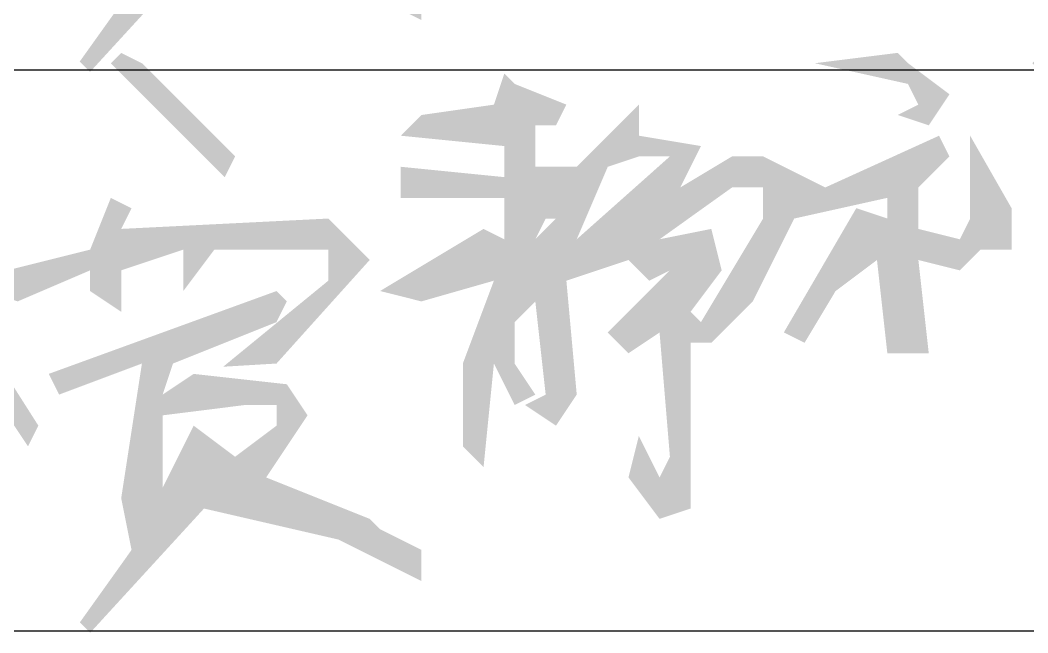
# Model space of a CAD drawing. Extents: x 5693218 to 11495510, y -728562 to -461276.
# Drawn here: x 5861470 to 5862638, y -501129 to -500419 of the extents above; entities that cross this region are included whole.
import ezdxf

# ---------------------------------------------------------------- set-up
doc = ezdxf.new("R2010")
doc.units = 0
doc.header["$LTSCALE"] = 1000
doc.header["$MEASUREMENT"] = 0
doc.layers.get('0').update_dxf_attribs({"linetype": 'CONTINUOUS'})

msp = doc.modelspace()

# ---------------------------------------------------------------- hatches: boundary and pattern name
h = msp.add_hatch(color=0)
h.dxf.hatch_style = 1
h.paths.add_polyline_path([(5861406.8, -500106.8), (5861382.8, -500034.8), (5861370.8, -500022.8), (5861358.8, -500082.8), (5861478.8, -500262.8), (5861490.8, -500238.8)])
h.paths.add_polyline_path([(5861550.8, -500058.8), (5861550.8, -500082.8), (5861586.8, -500106.8), (5861586.8, -500058.8), (5861658.8, -500034.8), (5861658.8, -500082.8), (5861694.8, -500034.8), (5861826.8, -500034.8), (5861826.8, -500070.8), (5861705, -500170.5), (5861766.8, -500166.8), (5861874.8, -500046.8), (5861826.8, -499998.8), (5861586.8, -500010.8), (5861598.8, -499986.8), (5861574.8, -499974.8), (5861550.8, -500034.8), (5861454.8, -500058.8), (5861430.8, -500082.8), (5861466.8, -500094.8)])
h.paths.add_polyline_path([(5861766.8, -500118.8), (5861778.8, -500094.8), (5861766.8, -500082.8), (5861502.8, -500178.8), (5861514.8, -500202.8), (5861610.8, -500166.8), (5861586.8, -500322.8), (5861598.8, -500382.8), (5861538.8, -500466.8), (5861550.8, -500478.8), (5861682.8, -500334.8), (5861838.8, -500370.8), (5861934.8, -500418.8), (5861934.8, -500382.8), (5861886.8, -500358.8), (5861874.8, -500346.8), (5861754.8, -500298.8), (5861802.8, -500226.8), (5861778.8, -500190.8), (5861670.8, -500178.8), (5861634.8, -500202.8), (5861646.8, -500166.8)])
h.paths.add_polyline_path([(5861634.8, -500226.8), (5861730.8, -500214.8), (5861766.8, -500214.8), (5861766.8, -500238.8), (5861718.8, -500274.8), (5861670.8, -500238.8), (5861634.8, -500310.8)], flags=16)
h = msp.add_hatch(color=0)
h.dxf.hatch_style = 1
h.paths.add_polyline_path([(5861406.8, -500106.8), (5861382.8, -500034.8), (5861370.8, -500022.8), (5861358.8, -500082.8), (5861478.8, -500262.8), (5861490.8, -500238.8)])
h.paths.add_polyline_path([(5861550.8, -500058.8), (5861550.8, -500082.8), (5861586.8, -500106.8), (5861586.8, -500058.8), (5861658.8, -500034.8), (5861658.8, -500082.8), (5861694.8, -500034.8), (5861826.8, -500034.8), (5861826.8, -500070.8), (5861705, -500170.5), (5861766.8, -500166.8), (5861874.8, -500046.8), (5861826.8, -499998.8), (5861586.8, -500010.8), (5861598.8, -499986.8), (5861574.8, -499974.8), (5861550.8, -500034.8), (5861454.8, -500058.8), (5861430.8, -500082.8), (5861466.8, -500094.8)])
h.paths.add_polyline_path([(5861766.8, -500118.8), (5861778.8, -500094.8), (5861766.8, -500082.8), (5861502.8, -500178.8), (5861514.8, -500202.8), (5861610.8, -500166.8), (5861586.8, -500322.8), (5861598.8, -500382.8), (5861538.8, -500466.8), (5861550.8, -500478.8), (5861682.8, -500334.8), (5861838.8, -500370.8), (5861934.8, -500418.8), (5861934.8, -500382.8), (5861886.8, -500358.8), (5861874.8, -500346.8), (5861754.8, -500298.8), (5861802.8, -500226.8), (5861778.8, -500190.8), (5861670.8, -500178.8), (5861634.8, -500202.8), (5861646.8, -500166.8)])
h.paths.add_polyline_path([(5861634.8, -500226.8), (5861730.8, -500214.8), (5861766.8, -500214.8), (5861766.8, -500238.8), (5861718.8, -500274.8), (5861670.8, -500238.8), (5861634.8, -500310.8)], flags=16)
h = msp.add_hatch(color=0)
h.dxf.hatch_style = 1
h.paths.add_polyline_path([(5862498.8, -500468.8), (5862486.8, -500456.8), (5862390.8, -500468.8), (5862498.8, -500492.8), (5862510.8, -500516.8), (5862486.8, -500528.8), (5862522.8, -500540.8), (5862546.8, -500504.8)])
h.paths.add_polyline_path([(5862678.8, -500456.8), (5862666.8, -500444.8), (5862642.8, -500468.8), (5862690.8, -500516.8), (5862738.8, -500984.8), (5862774.8, -500828.8), (5862702.8, -500480.8)])
h = msp.add_hatch(color=0)
h.dxf.hatch_style = 1
h.paths.add_polyline_path([(5862498.8, -500468.8), (5862486.8, -500456.8), (5862390.8, -500468.8), (5862498.8, -500492.8), (5862510.8, -500516.8), (5862486.8, -500528.8), (5862522.8, -500540.8), (5862546.8, -500504.8)])
h.paths.add_polyline_path([(5862678.8, -500456.8), (5862666.8, -500444.8), (5862642.8, -500468.8), (5862690.8, -500516.8), (5862738.8, -500984.8), (5862774.8, -500828.8), (5862702.8, -500480.8)])
h = msp.add_hatch(color=0)
h.dxf.hatch_style = 1
h.paths.add_polyline_path([(5861610.8, -500468.8), (5861586.8, -500456.8), (5861574.8, -500468.8), (5861706.8, -500600.8), (5861718.8, -500576.8)])
h = msp.add_hatch(color=0)
h.dxf.hatch_style = 1
h.paths.add_polyline_path([(5861610.8, -500468.8), (5861586.8, -500456.8), (5861574.8, -500468.8), (5861706.8, -500600.8), (5861718.8, -500576.8)])
h = msp.add_hatch(color=0)
h.dxf.hatch_style = 1
h.paths.add_polyline_path([(5862102.8, -500516.8), (5862042.8, -500492.8), (5862030.8, -500480.8), (5862018.8, -500516.8), (5861934.8, -500528.8), (5861910.8, -500552.8), (5862030.8, -500564.8), (5862030.8, -500600.8), (5861910.8, -500588.8), (5861910.8, -500624.8), (5862030.8, -500624.8), (5862030.8, -500672.8), (5862006.8, -500660.8), (5861886.8, -500732.8), (5861934.8, -500744.8), (5862018.8, -500720.8), (5861982.8, -500816.8), (5861982.8, -500912.8), (5862006.8, -500936.8), (5862018.8, -500816.8), (5862042.8, -500864.8), (5862066.8, -500852.8), (5862042.8, -500816.8), (5862042.8, -500768.8), (5862066.8, -500744.8), (5862078.8, -500852.8), (5862054.8, -500864.8), (5862090.8, -500888.8), (5862114.8, -500852.8), (5862102.8, -500720.8), (5862174.8, -500696.8), (5862198.8, -500720.8), (5862222.8, -500708.8), (5862150.8, -500780.8), (5862174.8, -500804.8), (5862210.8, -500780.8), (5862222.8, -500924.8), (5862210.8, -500948.8), (5862186.8, -500900.8), (5862174.8, -500948.8), (5862210.8, -500996.8), (5862246.8, -500984.8), (5862246.8, -500792.8), (5862270.8, -500792.8), (5862318.8, -500744.8), (5862366.8, -500648.8), (5862474.8, -500624.8), (5862474.8, -500648.8), (5862438.8, -500636.8), (5862354.8, -500780.8), (5862378.8, -500792.8), (5862414.8, -500732.8), (5862462.8, -500696.8), (5862474.8, -500804.8), (5862522.8, -500804.8), (5862510.8, -500696.8), (5862558.8, -500708.8), (5862582.8, -500684.8), (5862618.8, -500684.8), (5862618.8, -500636.8), (5862570.8, -500552.8), (5862570.8, -500648.8), (5862558.8, -500672.8), (5862510.8, -500660.8), (5862510.8, -500612.8), (5862546.8, -500576.8), (5862534.8, -500552.8), (5862402.8, -500612.8), (5862330.8, -500576.8), (5862294.8, -500576.8), (5862234.8, -500612.8), (5862258.8, -500564.8), (5862186.8, -500552.8), (5862186.8, -500516.8), (5862114.8, -500588.8), (5862066.8, -500588.8), (5862066.8, -500540.8), (5862090.8, -500540.8)])
h.paths.add_polyline_path([(5862078.8, -500648.8), (5862090.8, -500648.8), (5862066.8, -500672.8)], flags=16)
h.paths.add_polyline_path([(5862150.8, -500588.8), (5862186.8, -500576.8), (5862222.8, -500576.8), (5862114.8, -500672.8)], flags=16)
h.paths.add_polyline_path([(5862210.8, -500672.8), (5862294.8, -500612.8), (5862330.8, -500612.8), (5862330.8, -500648.8), (5862258.8, -500768.8), (5862246.8, -500756.8), (5862282.8, -500708.8), (5862270.8, -500660.8)], flags=16)
h = msp.add_hatch(color=0)
h.dxf.hatch_style = 1
h.paths.add_polyline_path([(5862102.8, -500516.8), (5862042.8, -500492.8), (5862030.8, -500480.8), (5862018.8, -500516.8), (5861934.8, -500528.8), (5861910.8, -500552.8), (5862030.8, -500564.8), (5862030.8, -500600.8), (5861910.8, -500588.8), (5861910.8, -500624.8), (5862030.8, -500624.8), (5862030.8, -500672.8), (5862006.8, -500660.8), (5861886.8, -500732.8), (5861934.8, -500744.8), (5862018.8, -500720.8), (5861982.8, -500816.8), (5861982.8, -500912.8), (5862006.8, -500936.8), (5862018.8, -500816.8), (5862042.8, -500864.8), (5862066.8, -500852.8), (5862042.8, -500816.8), (5862042.8, -500768.8), (5862066.8, -500744.8), (5862078.8, -500852.8), (5862054.8, -500864.8), (5862090.8, -500888.8), (5862114.8, -500852.8), (5862102.8, -500720.8), (5862174.8, -500696.8), (5862198.8, -500720.8), (5862222.8, -500708.8), (5862150.8, -500780.8), (5862174.8, -500804.8), (5862210.8, -500780.8), (5862222.8, -500924.8), (5862210.8, -500948.8), (5862186.8, -500900.8), (5862174.8, -500948.8), (5862210.8, -500996.8), (5862246.8, -500984.8), (5862246.8, -500792.8), (5862270.8, -500792.8), (5862318.8, -500744.8), (5862366.8, -500648.8), (5862474.8, -500624.8), (5862474.8, -500648.8), (5862438.8, -500636.8), (5862354.8, -500780.8), (5862378.8, -500792.8), (5862414.8, -500732.8), (5862462.8, -500696.8), (5862474.8, -500804.8), (5862522.8, -500804.8), (5862510.8, -500696.8), (5862558.8, -500708.8), (5862582.8, -500684.8), (5862618.8, -500684.8), (5862618.8, -500636.8), (5862570.8, -500552.8), (5862570.8, -500648.8), (5862558.8, -500672.8), (5862510.8, -500660.8), (5862510.8, -500612.8), (5862546.8, -500576.8), (5862534.8, -500552.8), (5862402.8, -500612.8), (5862330.8, -500576.8), (5862294.8, -500576.8), (5862234.8, -500612.8), (5862258.8, -500564.8), (5862186.8, -500552.8), (5862186.8, -500516.8), (5862114.8, -500588.8), (5862066.8, -500588.8), (5862066.8, -500540.8), (5862090.8, -500540.8)])
h.paths.add_polyline_path([(5862078.8, -500648.8), (5862090.8, -500648.8), (5862066.8, -500672.8)], flags=16)
h.paths.add_polyline_path([(5862150.8, -500588.8), (5862186.8, -500576.8), (5862222.8, -500576.8), (5862114.8, -500672.8)], flags=16)
h.paths.add_polyline_path([(5862210.8, -500672.8), (5862294.8, -500612.8), (5862330.8, -500612.8), (5862330.8, -500648.8), (5862258.8, -500768.8), (5862246.8, -500756.8), (5862282.8, -500708.8), (5862270.8, -500660.8)], flags=16)
h = msp.add_hatch(color=0)
h.dxf.hatch_style = 1
h.paths.add_polyline_path([(5861406.8, -500756.8), (5861382.8, -500684.8), (5861370.8, -500672.8), (5861358.8, -500732.8), (5861478.8, -500912.8), (5861490.8, -500888.8)])
h.paths.add_polyline_path([(5861550.8, -500708.8), (5861550.8, -500732.8), (5861586.8, -500756.8), (5861586.8, -500708.8), (5861658.8, -500684.8), (5861658.8, -500732.8), (5861694.8, -500684.8), (5861826.8, -500684.8), (5861826.8, -500720.8), (5861705, -500820.5), (5861766.8, -500816.8), (5861874.8, -500696.8), (5861826.8, -500648.8), (5861586.8, -500660.8), (5861598.8, -500636.8), (5861574.8, -500624.8), (5861550.8, -500684.8), (5861454.8, -500708.8), (5861430.8, -500732.8), (5861466.8, -500744.8)])
h.paths.add_polyline_path([(5861766.8, -500768.8), (5861778.8, -500744.8), (5861766.8, -500732.8), (5861502.8, -500828.8), (5861514.8, -500852.8), (5861610.8, -500816.8), (5861586.8, -500972.8), (5861598.8, -501032.8), (5861538.8, -501116.8), (5861550.8, -501128.8), (5861682.8, -500984.8), (5861838.8, -501020.8), (5861934.8, -501068.8), (5861934.8, -501032.8), (5861886.8, -501008.8), (5861874.8, -500996.8), (5861754.8, -500948.8), (5861802.8, -500876.8), (5861778.8, -500840.8), (5861670.8, -500828.8), (5861634.8, -500852.8), (5861646.8, -500816.8)])
h.paths.add_polyline_path([(5861634.8, -500876.8), (5861730.8, -500864.8), (5861766.8, -500864.8), (5861766.8, -500888.8), (5861718.8, -500924.8), (5861670.8, -500888.8), (5861634.8, -500960.8)], flags=16)
h = msp.add_hatch(color=0)
h.dxf.hatch_style = 1
h.paths.add_polyline_path([(5861406.8, -500756.8), (5861382.8, -500684.8), (5861370.8, -500672.8), (5861358.8, -500732.8), (5861478.8, -500912.8), (5861490.8, -500888.8)])
h.paths.add_polyline_path([(5861550.8, -500708.8), (5861550.8, -500732.8), (5861586.8, -500756.8), (5861586.8, -500708.8), (5861658.8, -500684.8), (5861658.8, -500732.8), (5861694.8, -500684.8), (5861826.8, -500684.8), (5861826.8, -500720.8), (5861705, -500820.5), (5861766.8, -500816.8), (5861874.8, -500696.8), (5861826.8, -500648.8), (5861586.8, -500660.8), (5861598.8, -500636.8), (5861574.8, -500624.8), (5861550.8, -500684.8), (5861454.8, -500708.8), (5861430.8, -500732.8), (5861466.8, -500744.8)])
h.paths.add_polyline_path([(5861766.8, -500768.8), (5861778.8, -500744.8), (5861766.8, -500732.8), (5861502.8, -500828.8), (5861514.8, -500852.8), (5861610.8, -500816.8), (5861586.8, -500972.8), (5861598.8, -501032.8), (5861538.8, -501116.8), (5861550.8, -501128.8), (5861682.8, -500984.8), (5861838.8, -501020.8), (5861934.8, -501068.8), (5861934.8, -501032.8), (5861886.8, -501008.8), (5861874.8, -500996.8), (5861754.8, -500948.8), (5861802.8, -500876.8), (5861778.8, -500840.8), (5861670.8, -500828.8), (5861634.8, -500852.8), (5861646.8, -500816.8)])
h.paths.add_polyline_path([(5861634.8, -500876.8), (5861730.8, -500864.8), (5861766.8, -500864.8), (5861766.8, -500888.8), (5861718.8, -500924.8), (5861670.8, -500888.8), (5861634.8, -500960.8)], flags=16)

# ---------------------------------------------------------------- linework, layer by layer
for p, q in [((5859517, -500476.5), (5865017, -500476.5)), ((5859517, -501126.5), (5877517, -501126.5))]:
    msp.add_line(p, q)

doc.saveas('drawing.dxf')
